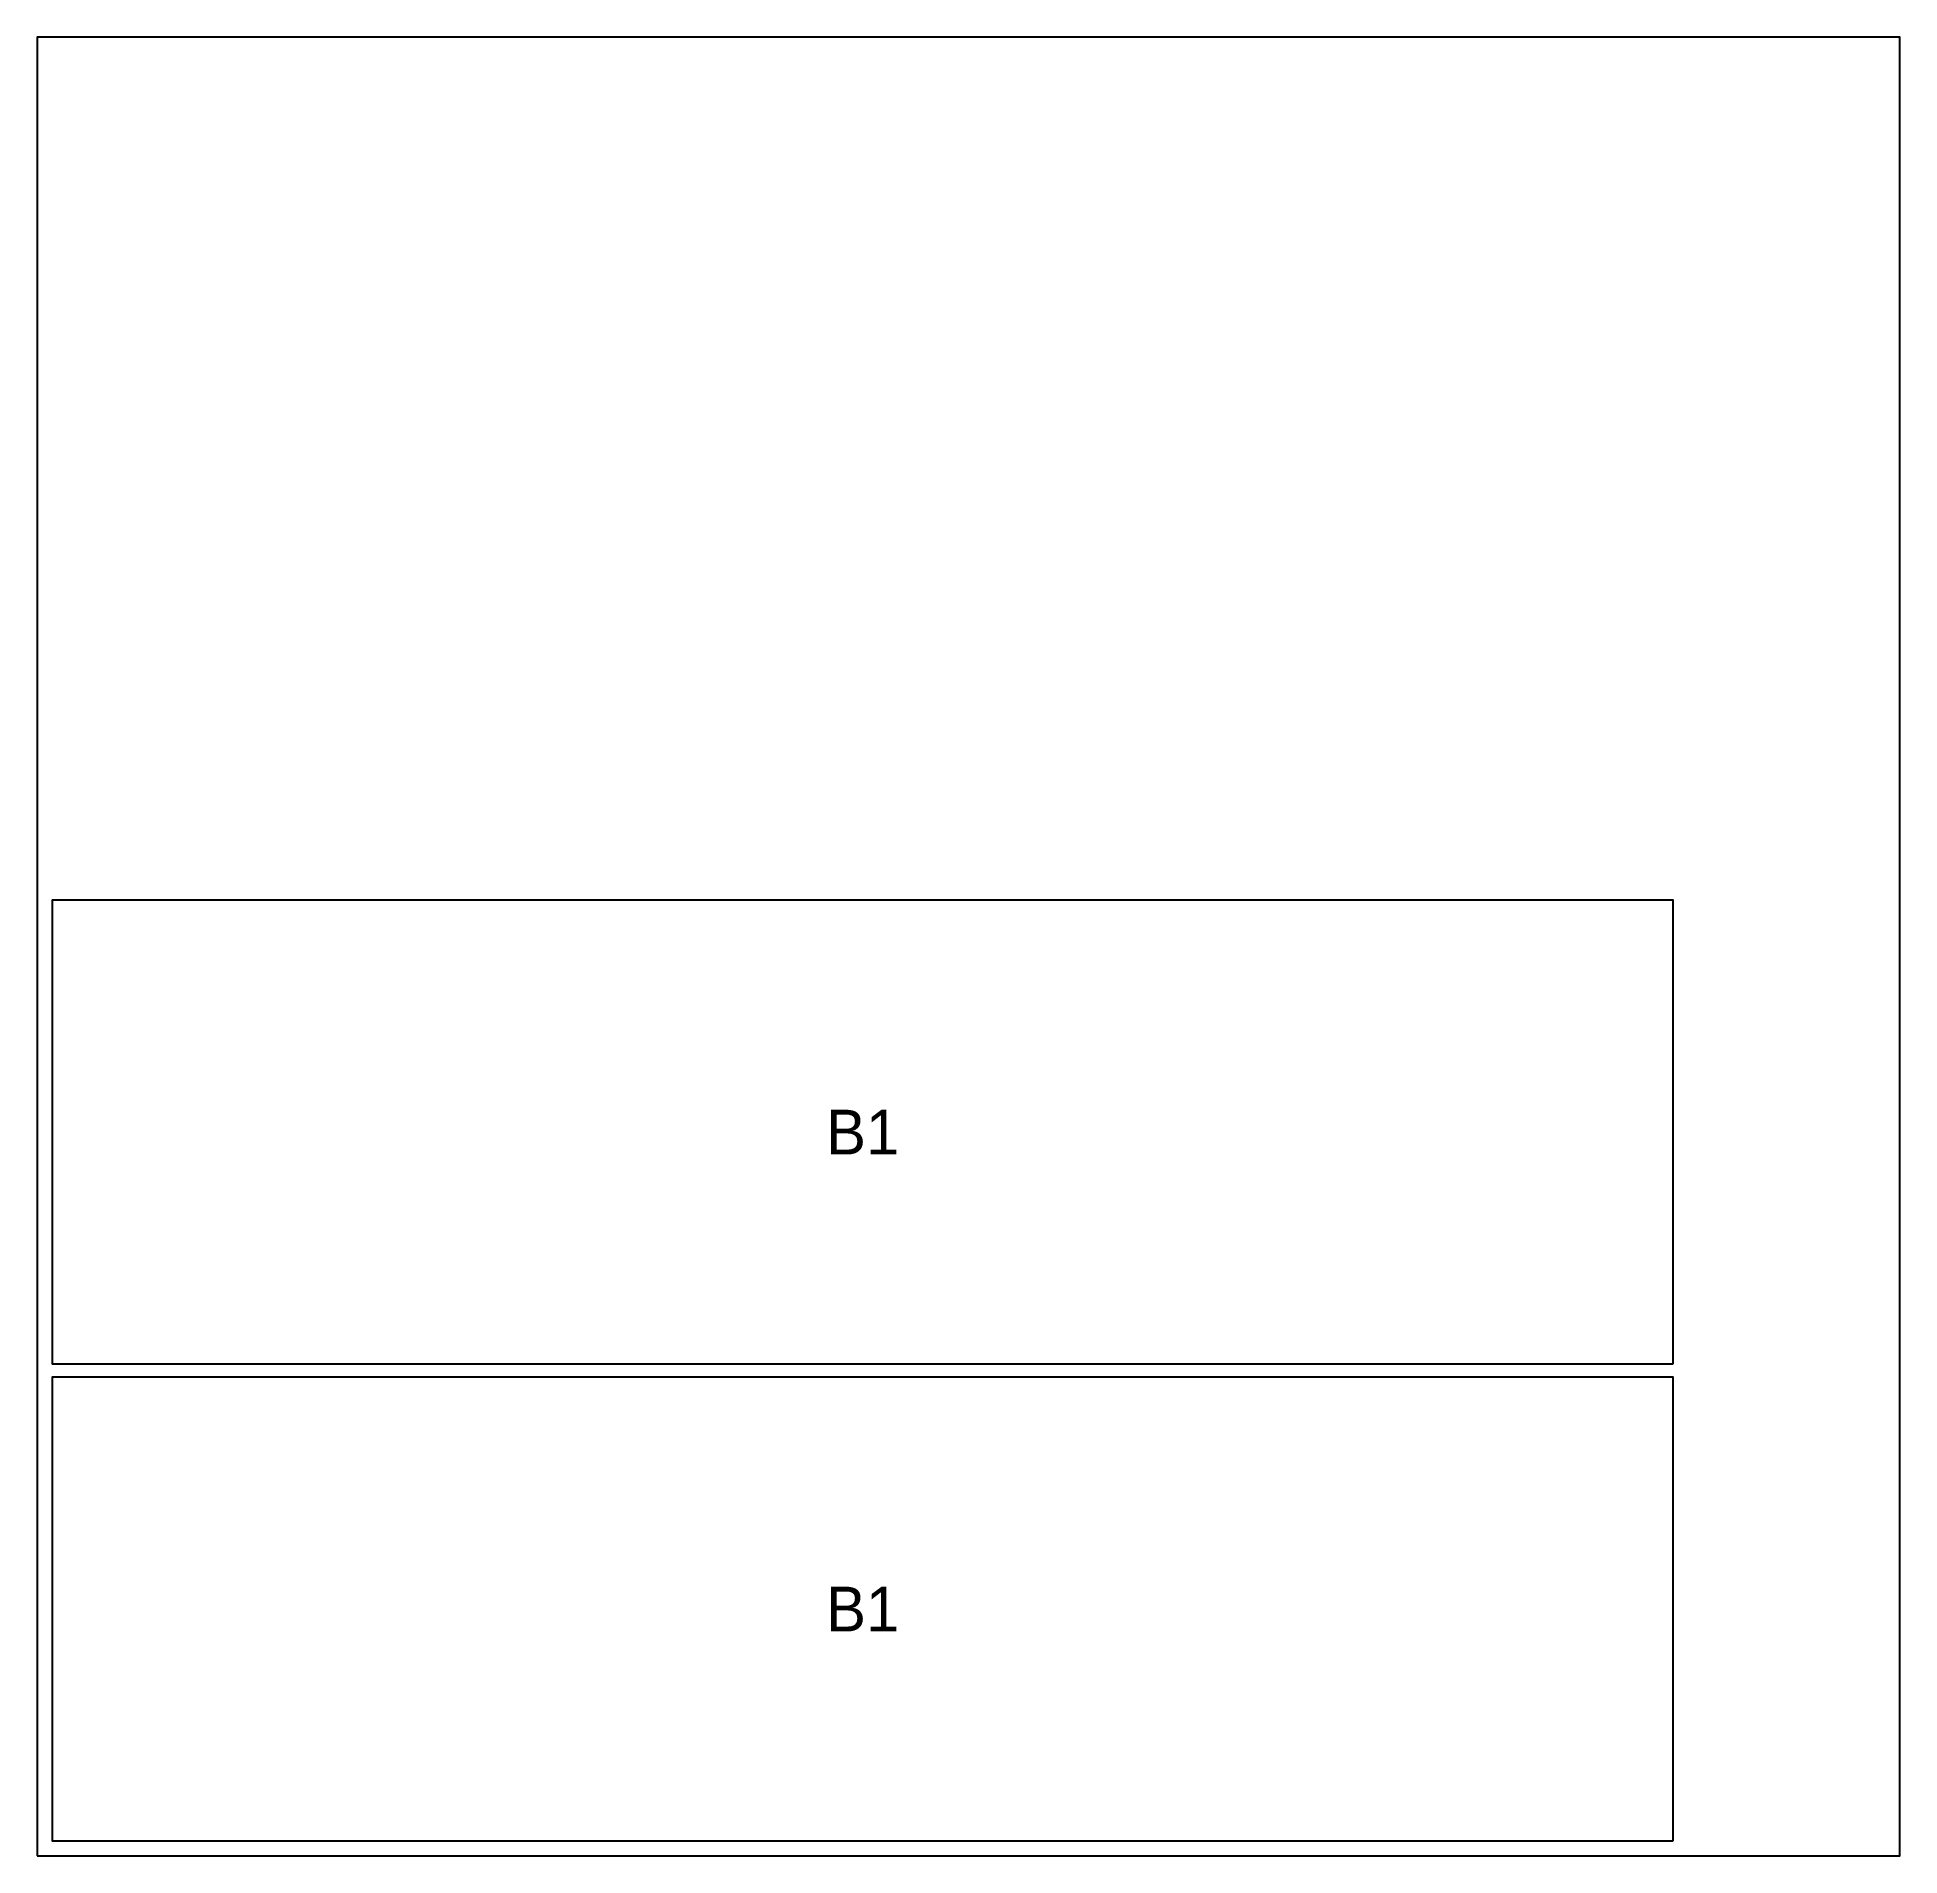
# Model space of a CAD drawing. Header units: millimetres. Extents: x 0 to 1250, y 0 to 1220.
import ezdxf
from ezdxf.enums import TextEntityAlignment as Align

# ---------------------------------------------------------------- set-up
doc = ezdxf.new("R2010")
doc.units = ezdxf.units.MM
for name, color, linetype in [('DECOUPE', 1, 'Continuous'), ('PANNEAU', 8, 'Continuous'), ('REPERES', 5, 'Continuous')]:
    doc.layers.add(name, color=color, linetype=linetype)

msp = doc.modelspace()

# ---------------------------------------------------------------- linework, layer by layer
at = {"layer": 'DECOUPE'}
for points in [[(1098, 330), (1098, 641), (10, 641), (10, 330)], [(1098, 10), (1098, 321), (10, 321), (10, 10)]]:
    msp.add_lwpolyline(points, close=True, dxfattribs=at)
at = {"layer": 'PANNEAU'}
msp.add_lwpolyline([(0, 0), (1250, 0), (1250, 1220), (0, 1220)], close=True, dxfattribs=at)

# ---------------------------------------------------------------- texts
at = {"layer": 'REPERES'}
for p in [(554, 485.5), (554, 165.5)]:
    msp.add_text('B1', height=30, dxfattribs=at).set_placement(p, align=Align.MIDDLE_CENTER)

doc.saveas('drawing.dxf')
